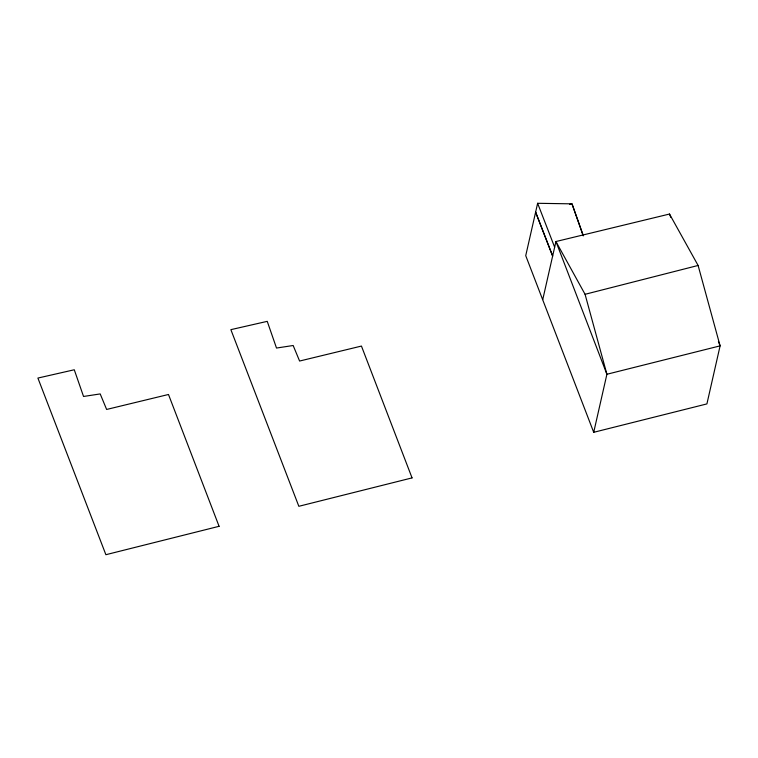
<?xml version="1.0" encoding="UTF-8"?>
<svg xmlns="http://www.w3.org/2000/svg" width="758" height="758" viewBox="0 0 758 758"><rect width="100%" height="100%" fill="white"/><g stroke="black" fill="none" stroke-linecap="round" stroke-linejoin="round"><path stroke-width="1.14" d="M583.272 235.567L571.996 203.845L537.63 203.296L525.73 255.664L593.713 432.306L706.911 403.91L720.1 345.866L698.109 265.461L669.504 214.04L555.936 241.537L542.747 299.581M593.713 432.306L606.902 374.262L585.072 294.303L555.936 241.537L606.902 374.262L720.1 345.866L718.413 341.47M585.072 294.303L698.109 265.461M569.722 204.357L571.996 203.845L583.234 235.861M555.936 241.537L556.656 243.356M537.63 203.296L554.648 247.203M669.504 214.04L670.764 217.328M219.081 526.308L105.883 554.704L37.9 378.062L74.275 369.771L83.541 396.462L100.198 393.923L106.632 409.453L168.484 394.482L219.081 526.308M412.049 477.891L298.841 506.297L230.868 329.654L267.242 321.354L276.509 348.045L293.166 345.506L299.599 361.035L361.443 346.065L412.049 477.891M552.639 256.052L535.622 212.136L552.639 256.052"/></g></svg>
